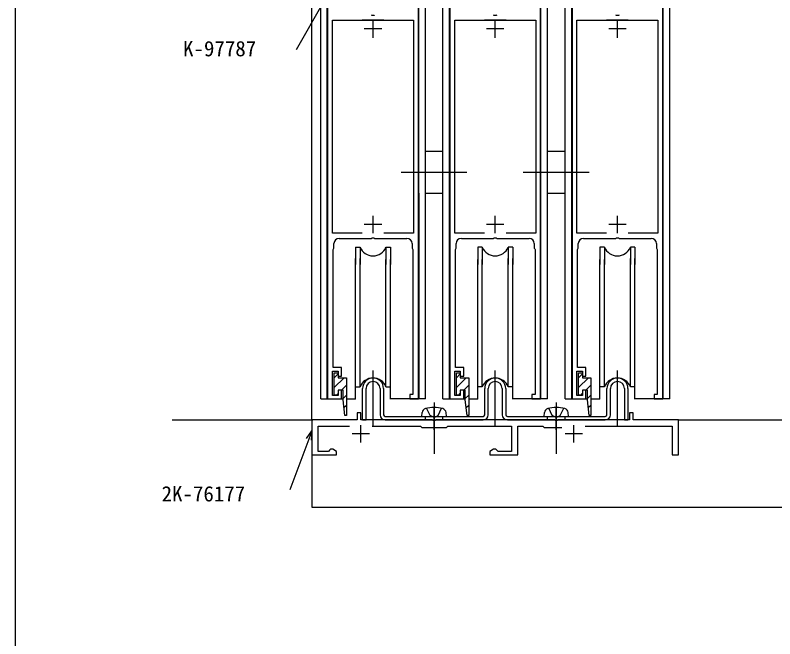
# Model space of a CAD drawing. Units: millimetres, scale not verified. Extents: x -437 to 438, y -681 to 679.
# Drawn here: x -436.7 to -219.1, y -149.1 to 29.6 of the extents above; entities that cross this region are included whole.
import ezdxf
from ezdxf.enums import TextEntityAlignment as Align

# ---------------------------------------------------------------- set-up
doc = ezdxf.new("R2010")
doc.units = ezdxf.units.MM
doc.header["$LTSCALE"] = 4
for name, color, linetype in [('0-2_YKK_11', 7, 'Continuous'), ('0-3_YKK_12', 2, 'Continuous'), ('0-4_YKK_13', 4, 'Continuous'), ('0-6_YKK_D', 6, 'Continuous'), ('0-7_YKK_ZWAK', 7, 'Continuous')]:
    doc.layers.add(name, color=color, linetype=linetype)
doc.styles.add('ＭＳ ゴシック', font='')
doc.styles.get('ＭＳ ゴシック').set_extended_font_data('MS Gothic')

msp = doc.modelspace()

# ---------------------------------------------------------------- linework, layer by layer
at = {"layer": '0-2_YKK_11'}
for p, q in [((-334.199, 23.1), (-334.199, 28.1)), ((-299.201, 23.1), (-299.201, 28.1)), ((-264.201, 23.1), (-264.201, 28.1)), ((-331.699, 25.6), (-336.699, 25.6)), ((-296.701, 25.6), (-301.701, 25.6)), ((-261.701, 25.6), (-266.701, 25.6)), ((-334.199, -32.9), (-334.199, -27.9)), ((-299.201, -32.9), (-299.201, -27.9)), ((-264.201, -32.9), (-264.201, -27.9)), ((-331.699, -30.4), (-336.699, -30.4)), ((-296.701, -30.4), (-301.701, -30.4)), ((-261.701, -30.4), (-266.701, -30.4)), ((-337.7, -92.9), (-337.7, -87.9)), ((-276.7, -92.9), (-276.7, -87.9)), ((-335.2, -90.4), (-340.2, -90.4)), ((-274.2, -90.4), (-279.2, -90.4))]:
    msp.add_line(p, q, dxfattribs=at)
for points in [[(-347.199, 39.6), (-347.199, -80.4), (-343.199, -80.4), (-343.199, -77.9), (-344.199, -77.9), (-344.199, -79.4), (-345.799, -79.4), (-345.799, -72.4), (-344.199, -72.4), (-344.199, -73.9), (-343.199, -73.9), (-343.199, -71.4), (-345.599, -71.4), (-345.599, -37.547), (-345.499, -37.373), (-345.399, -37.2), (-345.399, -35.9)], [(-322.999, -35.9), (-322.999, -37.2), (-322.899, -37.373), (-322.799, -37.547), (-322.799, -79.1), (-323.699, -79.1), (-323.699, -80.4), (-321.199, -80.4), (-321.199, 39.6)], [(-312.201, 39.6), (-312.201, -80.4), (-308.201, -80.4), (-308.201, -77.9), (-309.201, -77.9), (-309.201, -79.4), (-310.801, -79.4), (-310.801, -72.4), (-309.201, -72.4), (-309.201, -73.9), (-308.201, -73.9), (-308.201, -71.4), (-310.601, -71.4), (-310.601, -37.547), (-310.501, -37.373), (-310.401, -37.2), (-310.401, -35.9)], [(-288.001, -35.9), (-288.001, -37.2), (-287.901, -37.373), (-287.801, -37.547), (-287.801, -79.1), (-288.701, -79.1), (-288.701, -80.4), (-286.201, -80.4), (-286.201, 39.6)], [(-277.201, 39.6), (-277.201, -80.4), (-273.201, -80.4), (-273.201, -77.9), (-274.201, -77.9), (-274.201, -79.4), (-275.801, -79.4), (-275.801, -72.4), (-274.201, -72.4), (-274.201, -73.9), (-273.201, -73.9), (-273.201, -71.4), (-275.601, -71.4), (-275.601, -37.547), (-275.501, -37.373), (-275.401, -37.2), (-275.401, -35.9)], [(-253.001, -35.9), (-253.001, -37.2), (-252.901, -37.373), (-252.801, -37.547), (-252.801, -79.1), (-253.701, -79.1), (-253.701, -80.4), (-251.201, -80.4), (-251.201, 39.6)], [(-333.741, 29.6), (-333.924, 29.48), (-334.474, 29.48), (-334.658, 29.6)], [(-298.742, 29.6), (-298.926, 29.48), (-299.476, 29.48), (-299.659, 29.6)], [(-263.742, 29.6), (-263.926, 29.48), (-264.476, 29.48), (-264.659, 29.6)], [(-337.312, -32.9), (-345.799, -32.9), (-345.799, 28.1), (-331.087, 28.1), (-337.312, 28.1)], [(-331.087, 28.1), (-322.599, 28.1), (-322.599, -32.9), (-331.087, -32.9)], [(-302.313, -32.9), (-310.801, -32.9), (-310.801, 28.1), (-296.088, 28.1), (-302.313, 28.1)], [(-296.088, 28.1), (-287.601, 28.1), (-287.601, -32.9), (-296.088, -32.9)], [(-267.313, -32.9), (-275.801, -32.9), (-275.801, 28.1), (-261.088, 28.1), (-267.313, 28.1)], [(-261.088, 28.1), (-252.601, 28.1), (-252.601, -32.9), (-261.088, -32.9)], [(-343.899, -34.4), (-334.658, -34.4), (-334.474, -34.28), (-333.924, -34.28), (-333.741, -34.4), (-324.499, -34.4)], [(-308.901, -34.4), (-299.659, -34.4), (-299.476, -34.28), (-298.926, -34.28), (-298.742, -34.4), (-289.501, -34.4)], [(-273.901, -34.4), (-264.659, -34.4), (-264.476, -34.28), (-263.926, -34.28), (-263.742, -34.4), (-254.501, -34.4)], [(-273.414, -88.2), (-248.5, -88.2), (-248.5, -96.4), (-246.7, -96.4), (-246.7, -86.4), (-259.7, -86.4), (-259.7, -84.4), (-260.7, -84.4), (-260.7, -86.4), (-281.242, -86.4), (-281.425, -86.52), (-281.975, -86.52), (-282.158, -86.4), (-316.242, -86.4), (-316.425, -86.52), (-316.975, -86.52), (-317.158, -86.4), (-337.7, -86.4), (-337.7, -84.4), (-338.7, -84.4), (-338.7, -86.4), (-351.7, -86.4), (-351.7, -96.4), (-344.7, -96.4), (-344.7, -95.4), (-345.739, -94.8), (-346.4, -94.8), (-346.7, -95.1), (-347, -95.4), (-349.9, -95.4), (-349.9, -88.2), (-340.986, -88.2)], [(-334.414, -88.2), (-320.6, -88.2), (-320.2, -88.6), (-313.2, -88.6), (-312.8, -88.2), (-294.5, -88.2), (-294.5, -95.4), (-298.4, -95.4), (-298.7, -95.1), (-299, -94.8), (-299.661, -94.8), (-300.7, -95.4), (-300.7, -96.4), (-292.7, -96.4), (-292.7, -88.2), (-285.6, -88.2), (-285.2, -88.6), (-280.164, -88.6)]]:
    msp.add_lwpolyline(points, dxfattribs=at)
for centre, start, end in [((-343.899, -35.9), 90.00001, 179.99999), ((-324.499, -35.9), 0.00001, 89.99999), ((-308.901, -35.9), 90.00001, 179.99999), ((-289.501, -35.9), 0.00001, 89.99999), ((-273.901, -35.9), 90.00001, 179.99999), ((-254.501, -35.9), 0.00001, 89.99999)]:
    msp.add_arc(centre, 1.5, start, end, dxfattribs=at)
at = {"layer": '0-3_YKK_12'}
for p, q in [((-351.7, -86.4), (-351.7, 144.098)), ((-349.2, -80.4), (-349.2, 144.098)), ((-347.3, -80.4), (-347.3, 144.098)), ((-321.099, -80.4), (-321.099, 144.098)), ((-319.2, -80.4), (-319.2, 144.098)), ((-314.2, -80.4), (-314.2, 144.098)), ((-312.301, -80.4), (-312.301, 144.098)), ((-286.1, -80.4), (-286.1, 144.098)), ((-284.2, -80.4), (-284.2, 144.098)), ((-279.2, -80.4), (-279.2, 144.098)), ((-277.301, -80.4), (-277.301, 144.098)), ((-251.1, -80.4), (-251.1, 144.098)), ((-249.2, -80.4), (-249.2, 144.098)), ((-321.1, -21.4), (-321.1, -80.4)), ((-312.3, -21.4), (-312.3, -80.4)), ((-277.3, -21.4), (-277.3, -80.4)), ((-349.199, -80.4), (-342.799, -80.4)), ((-341.799, -80.4), (-339.199, -80.4)), ((-319.199, -80.4), (-329.199, -80.4)), ((-314.2, -80.4), (-307.801, -80.4)), ((-306.801, -80.4), (-304.201, -80.4)), ((-284.2, -80.4), (-294.201, -80.4)), ((-279.2, -80.4), (-272.801, -80.4)), ((-271.801, -80.4), (-269.201, -80.4)), ((-249.2, -80.4), (-259.201, -80.4)), ((-391.699, -86.4), (-351.4, -86.4)), ((-246.7, -86.4), (-94.936, -86.4))]:
    msp.add_line(p, q, dxfattribs=at)
msp.add_lwpolyline([(-351.7, -86.4), (-351.7, -111.403), (-201.7, -111.403)], dxfattribs=at)
at = {"layer": '0-4_YKK_13'}
for p, q in [((-319.2, -9.418), (-314.2, -9.418)), ((-284.2, -9.418), (-279.2, -9.418)), ((-326.16, -15.418), (-307.288, -15.418)), ((-291.16, -15.418), (-272.288, -15.418)), ((-319.2, -21.418), (-314.2, -21.418)), ((-284.2, -21.418), (-279.2, -21.418)), ((-339.199, -36.9), (-337.899, -36.9)), ((-339.199, -36.9), (-339.199, -41.9)), ((-337.899, -36.9), (-337.899, -41.9)), ((-330.499, -36.9), (-329.199, -36.9)), ((-330.499, -36.9), (-330.499, -41.9)), ((-329.199, -36.9), (-329.199, -41.9)), ((-302.901, -36.9), (-304.201, -36.9)), ((-304.201, -36.9), (-304.201, -41.9)), ((-302.901, -36.9), (-302.901, -41.9)), ((-294.201, -36.9), (-295.501, -36.9)), ((-295.501, -36.9), (-295.501, -41.9)), ((-294.201, -36.9), (-294.201, -41.9)), ((-267.901, -36.9), (-269.201, -36.9)), ((-269.201, -36.9), (-269.201, -41.9)), ((-267.901, -36.9), (-267.901, -41.9)), ((-259.201, -36.9), (-260.501, -36.9)), ((-260.501, -36.9), (-260.501, -41.9)), ((-259.201, -36.9), (-259.201, -41.9)), ((-339.199, -80.407), (-339.199, -40.164)), ((-337.899, -76.9), (-337.899, -40.164)), ((-330.499, -76.9), (-330.499, -40.398)), ((-329.199, -80.407), (-329.199, -40.398)), ((-304.201, -80.407), (-304.201, -40.398)), ((-302.901, -76.9), (-302.901, -40.398)), ((-295.501, -76.9), (-295.501, -40.164)), ((-294.201, -80.407), (-294.201, -40.164)), ((-269.201, -80.407), (-269.201, -40.398)), ((-267.901, -76.9), (-267.901, -40.398)), ((-260.501, -76.9), (-260.501, -40.164)), ((-259.201, -80.407), (-259.201, -40.164)), ((-345.299, -74.312), (-344.199, -73.212)), ((-334.2, -88.24), (-334.2, -72.228)), ((-310.301, -74.312), (-309.201, -73.212)), ((-299.2, -88.24), (-299.2, -72.228)), ((-275.301, -74.312), (-274.201, -73.212)), ((-264.2, -88.24), (-264.2, -72.228)), ((-345.299, -77.14), (-342.504, -74.345)), ((-344.199, -74.3), (-341.799, -74.3)), ((-310.301, -77.14), (-307.505, -74.345)), ((-309.201, -74.3), (-306.801, -74.3)), ((-275.301, -77.14), (-272.505, -74.345)), ((-274.201, -74.3), (-271.801, -74.3)), ((-343.231, -77.9), (-341.799, -76.468)), ((-339.199, -76.9), (-337.899, -76.9)), ((-337.2, -86.4), (-337.2, -77.4)), ((-336.2, -86.4), (-336.2, -77.4)), ((-332.2, -77.4), (-332.2, -84.9)), ((-331.2, -77.4), (-331.2, -84.9)), ((-330.499, -76.9), (-329.199, -76.9)), ((-308.232, -77.9), (-306.801, -76.468)), ((-302.901, -76.9), (-304.201, -76.9)), ((-302.2, -84.9), (-302.2, -77.4)), ((-301.2, -84.9), (-301.2, -77.4)), ((-297.2, -77.4), (-297.2, -84.9)), ((-296.2, -77.4), (-296.2, -84.9)), ((-294.201, -76.9), (-295.501, -76.9)), ((-273.232, -77.9), (-271.801, -76.468)), ((-267.901, -76.9), (-269.201, -76.9)), ((-267.2, -84.9), (-267.2, -77.4)), ((-266.2, -84.9), (-266.2, -77.4)), ((-262.2, -77.4), (-262.2, -86.4)), ((-261.2, -77.4), (-261.2, -86.4)), ((-259.201, -76.9), (-260.501, -76.9)), ((-344.631, -79.3), (-344.199, -78.868)), ((-342.799, -80.297), (-341.799, -79.297)), ((-309.632, -79.3), (-309.201, -78.868)), ((-307.801, -80.297), (-306.801, -79.297)), ((-274.632, -79.3), (-274.201, -78.868)), ((-272.801, -80.297), (-271.801, -79.297)), ((-342.534, -82.86), (-341.799, -82.125)), ((-316.7, -81.375), (-316.7, -96.065)), ((-316.7, -89.194), (-316.7, -82.606)), ((-307.536, -82.86), (-306.801, -82.125)), ((-281.7, -81.375), (-281.7, -96.065)), ((-281.7, -89.194), (-281.7, -82.606)), ((-272.536, -82.86), (-271.801, -82.125)), ((-320.2, -85.4), (-320.102, -84.281)), ((-285.2, -85.4), (-285.102, -84.281)), ((-337.2, -86.4), (-336.2, -86.4)), ((-330.7, -85.4), (-302.7, -85.4)), ((-330.7, -86.4), (-302.7, -86.4)), ((-319.2, -86.4), (-319.2, -85.4)), ((-314.2, -86.4), (-314.2, -85.4)), ((-295.7, -85.4), (-267.7, -85.4)), ((-295.7, -86.4), (-267.7, -86.4)), ((-284.2, -86.4), (-284.2, -85.4)), ((-279.2, -86.4), (-279.2, -85.4)), ((-262.2, -86.4), (-261.2, -86.4))]:
    msp.add_line(p, q, dxfattribs=at)
for points in [[(-344.199, -77.9), (-344.199, -79.3), (-345.299, -79.3), (-345.299, -72.9), (-344.199, -72.9), (-344.199, -74.3)], [(-309.201, -77.9), (-309.201, -79.3), (-310.301, -79.3), (-310.301, -72.9), (-309.201, -72.9), (-309.201, -74.3)], [(-274.201, -77.9), (-274.201, -79.3), (-275.301, -79.3), (-275.301, -72.9), (-274.201, -72.9), (-274.201, -74.3)], [(-341.799, -74.3), (-341.799, -85.086), (-342.27, -85.113), (-342.799, -80.6), (-342.799, -77.9), (-344.199, -77.9)], [(-306.801, -74.3), (-306.801, -85.086), (-307.271, -85.113), (-307.801, -80.6), (-307.801, -77.9), (-309.201, -77.9)], [(-271.801, -74.3), (-271.801, -85.086), (-272.271, -85.113), (-272.801, -80.6), (-272.801, -77.9), (-274.201, -77.9)], [(-320.2, -85.4), (-313.2, -85.4), (-313.298, -84.281)], [(-316.7, -85.7), (-317.845, -85.092), (-318.857, -83.063)], [(-316.7, -85.7), (-315.555, -85.092), (-314.543, -83.063)], [(-285.2, -85.4), (-278.2, -85.4), (-278.298, -84.281)], [(-281.7, -85.7), (-282.845, -85.092), (-283.857, -83.063)], [(-281.7, -85.7), (-280.555, -85.092), (-279.543, -83.063)]]:
    msp.add_lwpolyline(points, dxfattribs=at)
for centre, radius, start, end in [((-334.199, -35.4), 4, 202.33165, 337.66835), ((-299.201, -35.4), 4, 202.33165, 337.66835), ((-264.201, -35.4), 4, 202.33165, 337.66835), ((-334.199, -78.4), 4, 22.33165, 157.66835), ((-334.2, -77.4), 3, 0, 180), ((-334.2, -77.4), 2, 0, 180), ((-299.201, -78.4), 4, 22.33165, 157.66835), ((-299.2, -77.4), 3, 0, 180), ((-299.2, -77.4), 2, 0, 180), ((-264.201, -78.4), 4, 22.33165, 157.66835), ((-264.2, -77.4), 3, 0, 180), ((-264.2, -77.4), 2, 0, 180), ((-318.807, -84.394), 1.3, 105.88085, 175), ((-316.7, -91.8), 9, 74.11915, 105.88085), ((-314.593, -84.394), 1.3, 5, 74.11915), ((-283.807, -84.394), 1.3, 105.88085, 175), ((-281.7, -91.8), 9, 74.11915, 105.88085), ((-279.593, -84.394), 1.3, 5, 74.11915), ((-330.7, -84.9), 1.5, 180, 270), ((-330.7, -84.9), 0.5, 180, 270), ((-302.7, -84.9), 1.5, 270, 0), ((-302.7, -84.9), 0.5, 270, 0), ((-295.7, -84.9), 1.5, 180, 270), ((-295.7, -84.9), 0.5, 180, 270), ((-267.7, -84.9), 0.5, 270, 0), ((-267.7, -84.9), 1.5, 270, 0)]:
    msp.add_arc(centre, radius, start, end, dxfattribs=at)
at = {"layer": '0-6_YKK_D'}
for points in [[(-347.199, 35.417), (-348.467, 33.204), (-356.262, 19.6)], [(-351.7, -89.567), (-352.6, -91.953), (-358.046, -106.4)], [(-353.239, -91.712), (-351.7, -89.567), (-351.96, -92.195)]]:
    msp.add_lwpolyline(points, dxfattribs=at)
at = {"layer": '0-7_YKK_ZWAK'}
msp.add_line((-436.7, 643.6), (-436.7, -681.4), dxfattribs=at)

# ---------------------------------------------------------------- texts
at = {"layer": '0-6_YKK_D', "style": 'ＭＳ ゴシック'}
for s, p in [('K-97787', (-388.614, 16.453)), ('2K-76177', (-394.762, -111.07))]:
    msp.add_text(s, height=4.399, dxfattribs=at).set_placement(p, align=Align.BOTTOM_LEFT)

doc.saveas('drawing.dxf')
